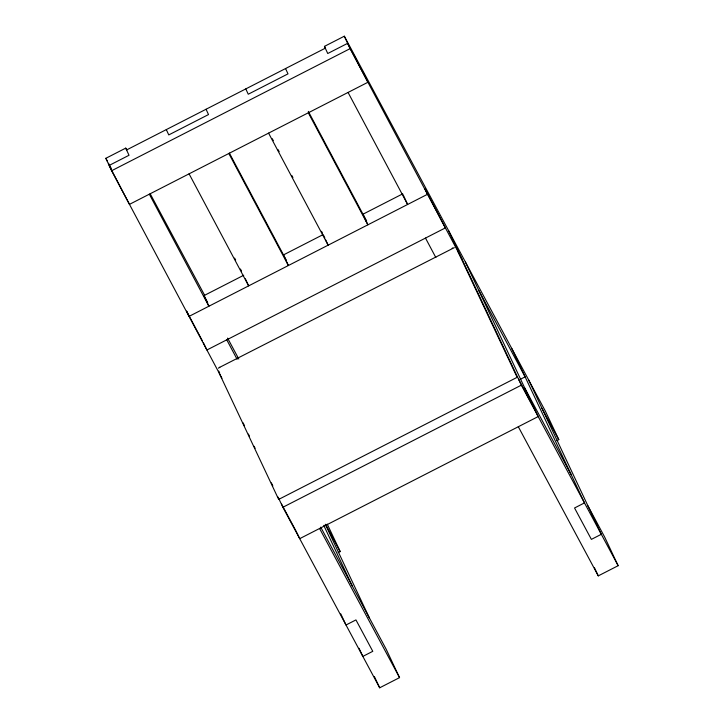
<?xml version="1.0" encoding="UTF-8"?>
<svg xmlns="http://www.w3.org/2000/svg" width="724" height="724" viewBox="0 0 724 724"><rect width="100%" height="100%" fill="white"/><g stroke="black" fill="none" stroke-linecap="round" stroke-linejoin="round"><path stroke-width="1.09" d="M218.458 368.181L219.806 367.267M221.942 378.272L111.596 170.755L105.849 158.303L125.723 148.13L126.79 150.121M125.723 148.13L129.017 155.271L109.143 165.443L129.46 204.367L367.937 82.265L347.62 43.34L327.746 53.513L324.452 46.372L344.325 36.2L545.389 411.178L558.792 439.649L556.801 440.663M126.564 149.958L325.293 48.2M111.596 170.755L350.072 48.653L344.325 36.2M149.334 194.195L208.892 306.225L203.996 295.6L243.735 275.256M323.23 234.549L283.482 254.902L288.387 265.527L228.829 153.488M402.716 193.851L362.977 214.204L367.873 224.82L308.315 112.79M219.291 367.53L454.31 247.635M520.149 379.394L525.117 376.851L478.826 290.505M320.723 527.153L386.145 649.166L399.548 677.628L379.675 687.8L282.876 507.271L521.352 385.159L448.581 230.648M338.199 552.593L340.19 551.579L327.266 524.131M518.312 426.735L598.277 575.87L618.151 565.697L604.748 537.235L587.915 505.832M452.174 248.287L452.717 248.006M350.072 48.653L461.993 259.111M541.959 408.246L558.792 439.649M524.782 388.1L571.073 474.437M518.475 379.059L535.317 410.463M521.352 385.159L618.151 565.697M324.452 46.372L325.519 48.363M150.257 193.887L204.657 295.338M227.589 338.108L238.784 358.995M325.764 524.665L340.19 551.579M319.583 528.493L399.548 677.628M105.849 158.303L107.442 161.28M108.51 163.271L111.17 168.23M281.582 504.112L296.315 531.588M348.063 92.437L407.621 204.467L403.132 194.738M425.495 238.078L435.839 257.545M308.315 111.378L366.652 221.119M365.43 219.508L366.48 221.49M272.269 138.7L273.328 140.691M278.097 149.651L279.156 151.642M291.863 175.543L292.921 177.534M321.51 231.318L322.569 233.309M268.577 133.135L328.135 245.174L325.682 239.861M229.354 153.072L286.523 260.631M234.603 258.079L235.662 260.07M240.431 269.029L241.49 271.02M189.082 173.841L248.64 285.871L245.373 278.794M203.996 295.6L207.67 302.523M226.766 339.837L237.11 359.303M202.34 340.751L186.575 311.094L189.018 316.406L427.495 194.294L425.042 188.982L445.36 227.906L206.892 350.009L203.39 342.724M528.547 379.783L601.318 534.294L591.381 539.389L574.548 507.986L584.485 502.899L511.714 348.389M465.423 262.043L538.185 416.562L299.709 538.665L296.84 532.565M457.776 251.264L517.144 377.313L278.668 499.415L219.309 373.367M594.449 567.734L598.277 575.87M325.266 524.248L369.312 617.762M323.755 525.38L352.479 586.368M374.417 676.614L379.675 687.8M359.014 648.27L362.842 656.406L372.779 651.319L355.946 619.916L346.009 625.002L340.742 613.825M218.729 371.05L219.689 373.086M243.146 422.897L244.576 425.947M248.413 434.074L249.364 436.11M254.151 446.274L255.11 448.31M271.391 482.872L272.821 485.922M278.088 497.098L282.876 507.271M285.546 68.554L287.998 73.866L248.251 94.22L245.798 88.907M323.637 235.436L324.859 238.087M206.059 109.261L208.512 114.564L168.764 134.917L166.312 129.605"/></g></svg>
